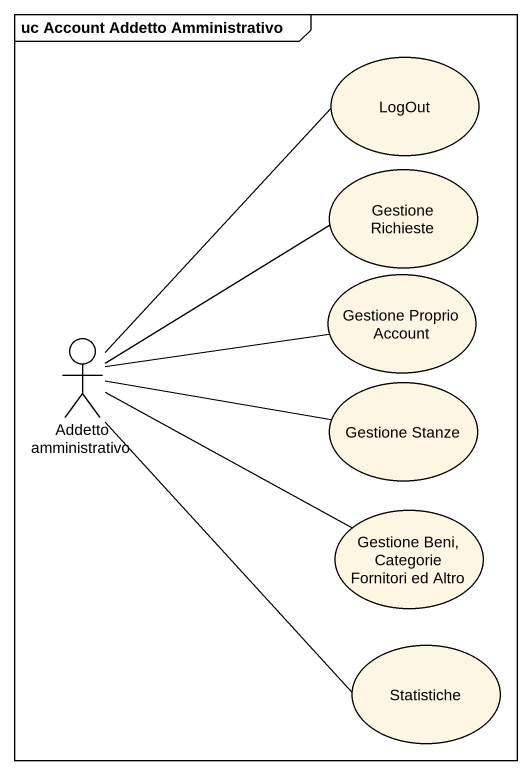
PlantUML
@startuml
mainframe uc Account Addetto Amministrativo
usecase LogOut
usecase "Gestione Richieste" as Gestione_Richieste
usecase "Gestione Proprio Account" as Gestione_Proprio_Account
actor "Addetto amministrativo" as Addetto_amministrativo
usecase "Gestione Stanze" as Gestione_Stanze
usecase "Gestione Beni, Categorie Fornitori ed Altro" as Gestione_Beni_Categorie
usecase Statistiche
Addetto_amministrativo -up- LogOut
Addetto_amministrativo -right- Gestione_Richieste
Addetto_amministrativo -right- Gestione_Proprio_Account
Addetto_amministrativo -right- Gestione_Stanze
Addetto_amministrativo -right- Gestione_Beni_Categorie
Addetto_amministrativo -- Statistiche
@enduml
